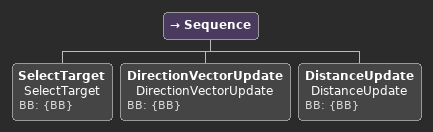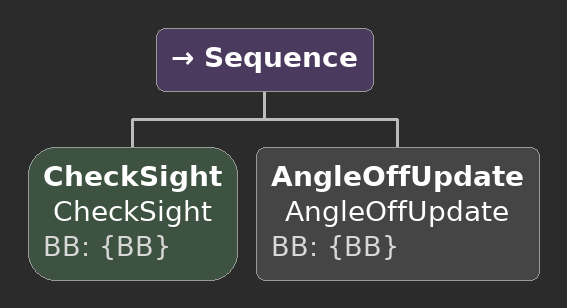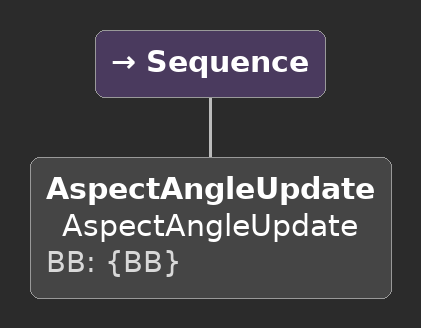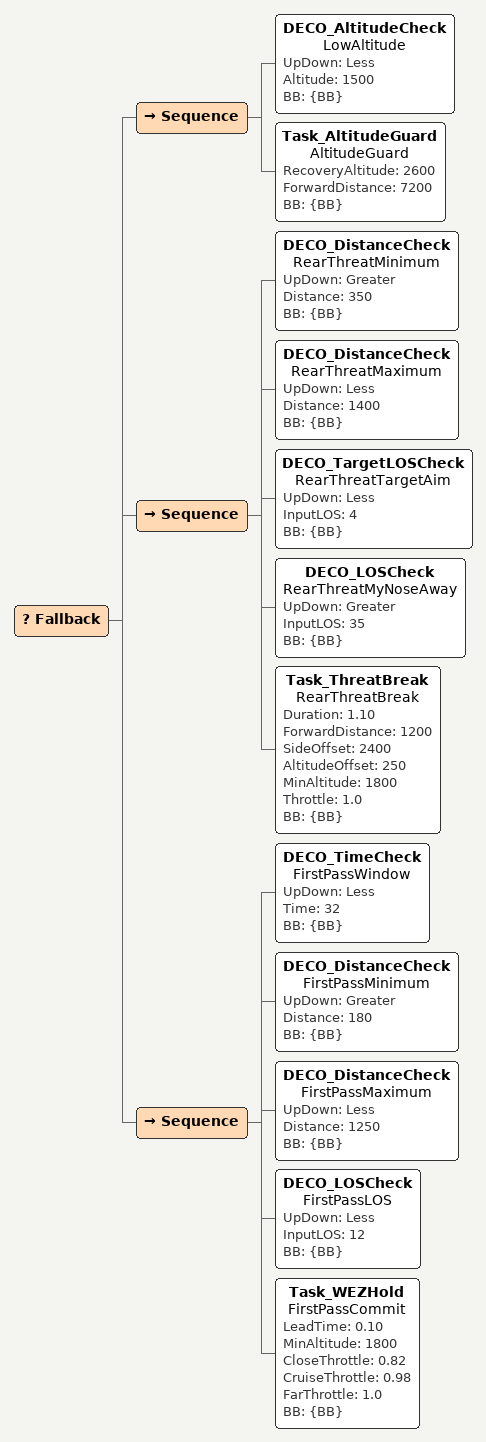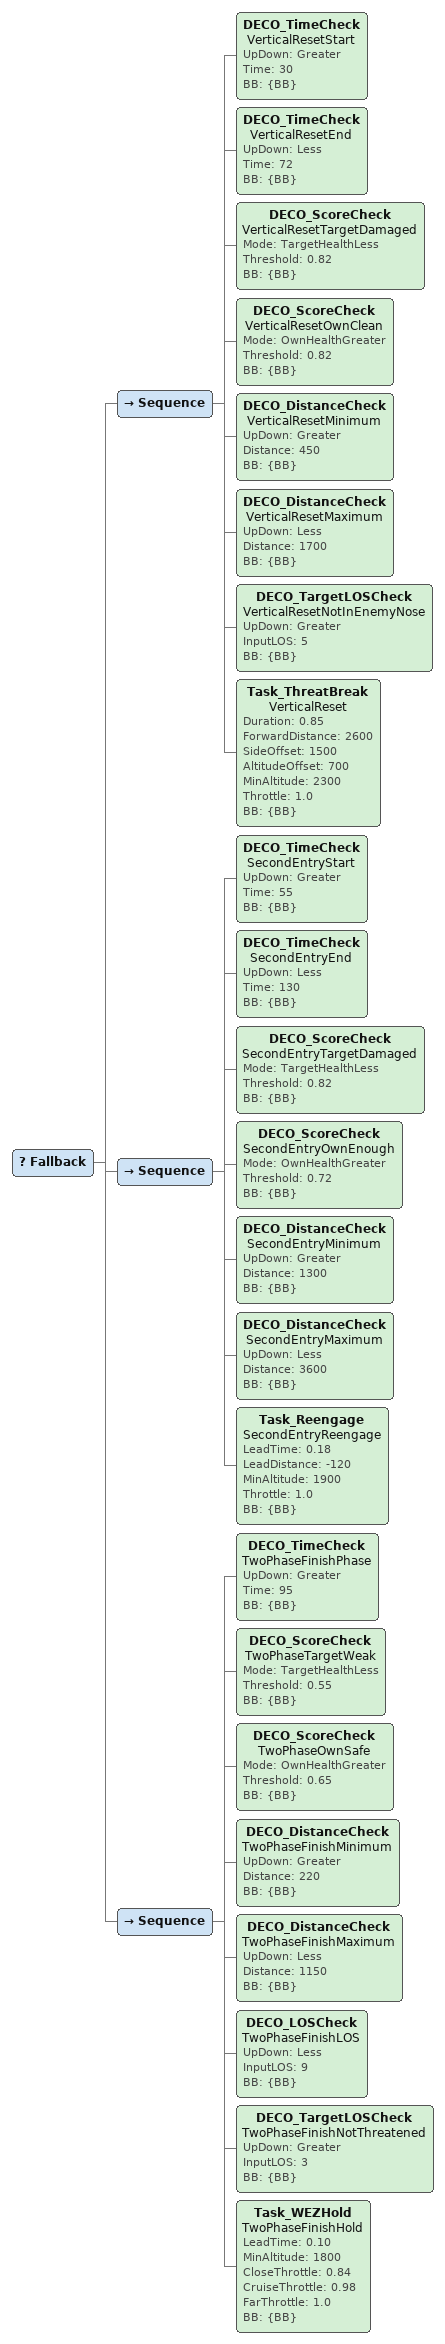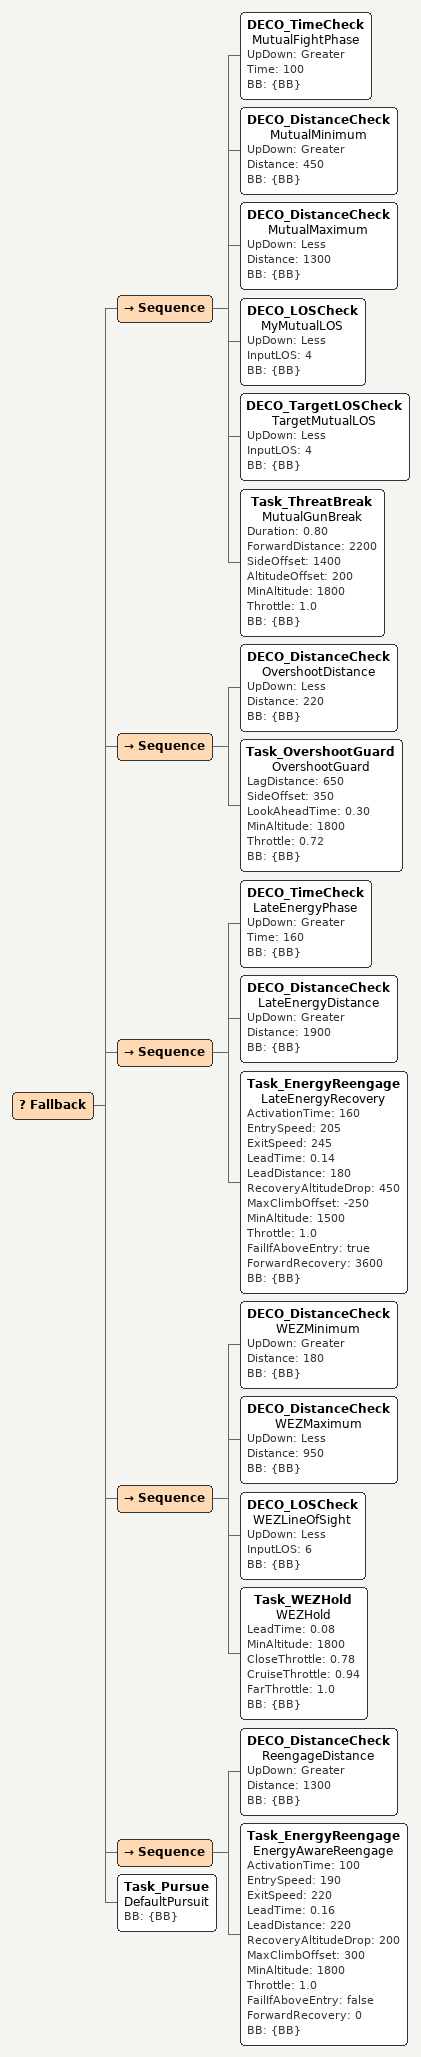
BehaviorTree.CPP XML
<Sequence>
  <SelectTarget name="SelectTarget" BB="{BB}"/>
  <DirectionVectorUpdate name="DirectionVectorUpdate" BB="{BB}"/>
  <DistanceUpdate name="DistanceUpdate" BB="{BB}"/>
</Sequence>

<Sequence>
  <CheckSight name="CheckSight" BB="{BB}"/>
  <AngleOffUpdate name="AngleOffUpdate" BB="{BB}"/>
</Sequence>

<Sequence>
  <AspectAngleUpdate name="AspectAngleUpdate" BB="{BB}"/>
</Sequence>

<Fallback>
  <Sequence>
    <DECO_AltitudeCheck name="LowAltitude" UpDown="Less" Altitude="1500" BB="{BB}"/>
    <Task_AltitudeGuard name="AltitudeGuard" RecoveryAltitude="2600" ForwardDistance="7200" BB="{BB}"/>
  </Sequence>

  <Sequence>
    <DECO_DistanceCheck name="RearThreatMinimum" UpDown="Greater" Distance="350" BB="{BB}"/>
    <DECO_DistanceCheck name="RearThreatMaximum" UpDown="Less" Distance="1400" BB="{BB}"/>
    <DECO_TargetLOSCheck name="RearThreatTargetAim" UpDown="Less" InputLOS="4" BB="{BB}"/>
    <DECO_LOSCheck name="RearThreatMyNoseAway" UpDown="Greater" InputLOS="35" BB="{BB}"/>
    <Task_ThreatBreak name="RearThreatBreak" Duration="1.10" ForwardDistance="1200" SideOffset="2400" AltitudeOffset="250" MinAltitude="1800" Throttle="1.0" BB="{BB}"/>
  </Sequence>

  <Sequence>
    <DECO_TimeCheck name="FirstPassWindow" UpDown="Less" Time="32" BB="{BB}"/>
    <DECO_DistanceCheck name="FirstPassMinimum" UpDown="Greater" Distance="180" BB="{BB}"/>
    <DECO_DistanceCheck name="FirstPassMaximum" UpDown="Less" Distance="1250" BB="{BB}"/>
    <DECO_LOSCheck name="FirstPassLOS" UpDown="Less" InputLOS="12" BB="{BB}"/>
    <Task_WEZHold name="FirstPassCommit" LeadTime="0.10" MinAltitude="1800" CloseThrottle="0.82" CruiseThrottle="0.98" FarThrottle="1.0" BB="{BB}"/>
  </Sequence>
</Fallback>

<Fallback>
  <Sequence>
    <DECO_TimeCheck name="VerticalResetStart" UpDown="Greater" Time="30" BB="{BB}"/>
    <DECO_TimeCheck name="VerticalResetEnd" UpDown="Less" Time="72" BB="{BB}"/>
    <DECO_ScoreCheck name="VerticalResetTargetDamaged" Mode="TargetHealthLess" Threshold="0.82" BB="{BB}"/>
    <DECO_ScoreCheck name="VerticalResetOwnClean" Mode="OwnHealthGreater" Threshold="0.82" BB="{BB}"/>
    <DECO_DistanceCheck name="VerticalResetMinimum" UpDown="Greater" Distance="450" BB="{BB}"/>
    <DECO_DistanceCheck name="VerticalResetMaximum" UpDown="Less" Distance="1700" BB="{BB}"/>
    <DECO_TargetLOSCheck name="VerticalResetNotInEnemyNose" UpDown="Greater" InputLOS="5" BB="{BB}"/>
    <Task_ThreatBreak name="VerticalReset" Duration="0.85" ForwardDistance="2600" SideOffset="1500" AltitudeOffset="700" MinAltitude="2300" Throttle="1.0" BB="{BB}"/>
  </Sequence>

  <Sequence>
    <DECO_TimeCheck name="SecondEntryStart" UpDown="Greater" Time="55" BB="{BB}"/>
    <DECO_TimeCheck name="SecondEntryEnd" UpDown="Less" Time="130" BB="{BB}"/>
    <DECO_ScoreCheck name="SecondEntryTargetDamaged" Mode="TargetHealthLess" Threshold="0.82" BB="{BB}"/>
    <DECO_ScoreCheck name="SecondEntryOwnEnough" Mode="OwnHealthGreater" Threshold="0.72" BB="{BB}"/>
    <DECO_DistanceCheck name="SecondEntryMinimum" UpDown="Greater" Distance="1300" BB="{BB}"/>
    <DECO_DistanceCheck name="SecondEntryMaximum" UpDown="Less" Distance="3600" BB="{BB}"/>
    <Task_Reengage name="SecondEntryReengage" LeadTime="0.18" LeadDistance="-120" MinAltitude="1900" Throttle="1.0" BB="{BB}"/>
  </Sequence>

  <Sequence>
    <DECO_TimeCheck name="TwoPhaseFinishPhase" UpDown="Greater" Time="95" BB="{BB}"/>
    <DECO_ScoreCheck name="TwoPhaseTargetWeak" Mode="TargetHealthLess" Threshold="0.55" BB="{BB}"/>
    <DECO_ScoreCheck name="TwoPhaseOwnSafe" Mode="OwnHealthGreater" Threshold="0.65" BB="{BB}"/>
    <DECO_DistanceCheck name="TwoPhaseFinishMinimum" UpDown="Greater" Distance="220" BB="{BB}"/>
    <DECO_DistanceCheck name="TwoPhaseFinishMaximum" UpDown="Less" Distance="1150" BB="{BB}"/>
    <DECO_LOSCheck name="TwoPhaseFinishLOS" UpDown="Less" InputLOS="9" BB="{BB}"/>
    <DECO_TargetLOSCheck name="TwoPhaseFinishNotThreatened" UpDown="Greater" InputLOS="3" BB="{BB}"/>
    <Task_WEZHold name="TwoPhaseFinishHold" LeadTime="0.10" MinAltitude="1800" CloseThrottle="0.84" CruiseThrottle="0.98" FarThrottle="1.0" BB="{BB}"/>
  </Sequence>
</Fallback>

<Fallback>
  <Sequence>
    <DECO_TimeCheck name="MutualFightPhase" UpDown="Greater" Time="100" BB="{BB}"/>
    <DECO_DistanceCheck name="MutualMinimum" UpDown="Greater" Distance="450" BB="{BB}"/>
    <DECO_DistanceCheck name="MutualMaximum" UpDown="Less" Distance="1300" BB="{BB}"/>
    <DECO_LOSCheck name="MyMutualLOS" UpDown="Less" InputLOS="4" BB="{BB}"/>
    <DECO_TargetLOSCheck name="TargetMutualLOS" UpDown="Less" InputLOS="4" BB="{BB}"/>
    <Task_ThreatBreak name="MutualGunBreak" Duration="0.80" ForwardDistance="2200" SideOffset="1400" AltitudeOffset="200" MinAltitude="1800" Throttle="1.0" BB="{BB}"/>
  </Sequence>

  <Sequence>
    <DECO_DistanceCheck name="OvershootDistance" UpDown="Less" Distance="220" BB="{BB}"/>
    <Task_OvershootGuard name="OvershootGuard" LagDistance="650" SideOffset="350" LookAheadTime="0.30" MinAltitude="1800" Throttle="0.72" BB="{BB}"/>
  </Sequence>

  <Sequence>
    <DECO_TimeCheck name="LateEnergyPhase" UpDown="Greater" Time="160" BB="{BB}"/>
    <DECO_DistanceCheck name="LateEnergyDistance" UpDown="Greater" Distance="1900" BB="{BB}"/>
    <Task_EnergyReengage name="LateEnergyRecovery" ActivationTime="160" EntrySpeed="205" ExitSpeed="245" LeadTime="0.14" LeadDistance="180" RecoveryAltitudeDrop="450" MaxClimbOffset="-250" MinAltitude="1500" Throttle="1.0" FailIfAboveEntry="true" ForwardRecovery="3600" BB="{BB}"/>
  </Sequence>

  <Sequence>
    <DECO_DistanceCheck name="WEZMinimum" UpDown="Greater" Distance="180" BB="{BB}"/>
    <DECO_DistanceCheck name="WEZMaximum" UpDown="Less" Distance="950" BB="{BB}"/>
    <DECO_LOSCheck name="WEZLineOfSight" UpDown="Less" InputLOS="6" BB="{BB}"/>
    <Task_WEZHold name="WEZHold" LeadTime="0.08" MinAltitude="1800" CloseThrottle="0.78" CruiseThrottle="0.94" FarThrottle="1.0" BB="{BB}"/>
  </Sequence>

  <Sequence>
    <DECO_DistanceCheck name="ReengageDistance" UpDown="Greater" Distance="1300" BB="{BB}"/>
    <Task_EnergyReengage name="EnergyAwareReengage" ActivationTime="100" EntrySpeed="190" ExitSpeed="220" LeadTime="0.16" LeadDistance="220" RecoveryAltitudeDrop="200" MaxClimbOffset="300" MinAltitude="1800" Throttle="1.0" FailIfAboveEntry="false" ForwardRecovery="0" BB="{BB}"/>
  </Sequence>

  <Task_Pursue name="DefaultPursuit" BB="{BB}"/>
</Fallback>
